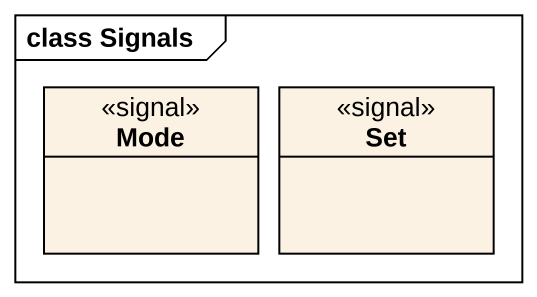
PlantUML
@startuml
mainframe class Signals
hide circle
hide empty members
class Mode <<signal>>
class "Set" as Set_ <<signal>>
@enduml
